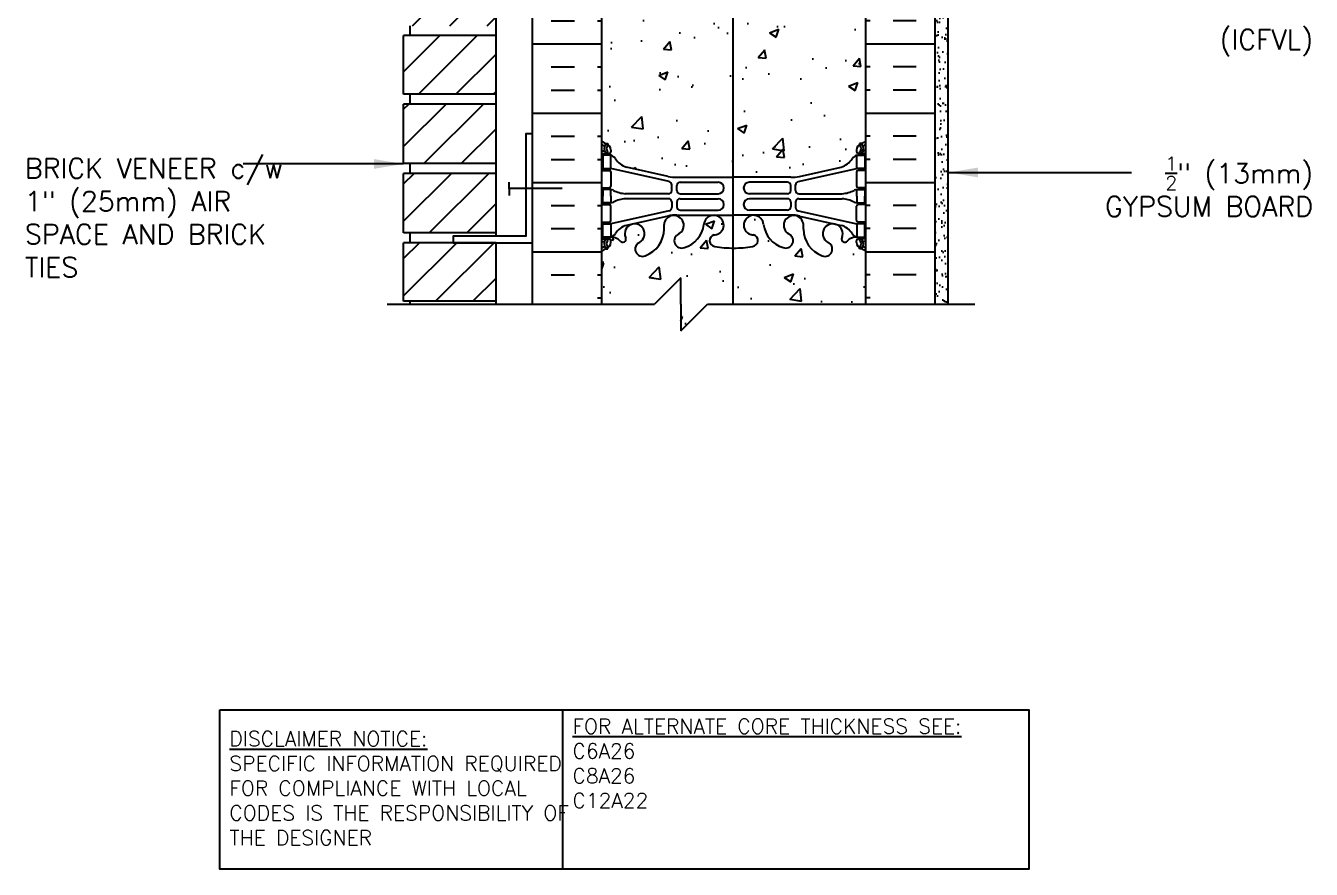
# Model space of a CAD drawing. Header units: inches. Extents: x 95.8 to 146.4, y -12 to 55.4.
# Drawn here: x 95.82 to 144.5, y -11.96 to 20 of the extents above; entities that cross this region are included whole.
import ezdxf

# ---------------------------------------------------------------- set-up
doc = ezdxf.new("R2010")
doc.units = ezdxf.units.IN
doc.header["$LTSCALE"] = 0.5
doc.header["$MEASUREMENT"] = 0
for name, color, linetype in [('HATCH', 12, 'Continuous'), ('line25', 2, 'Continuous'), ('LINE3', 3, 'Continuous'), ('LINE50', 5, 'Continuous'), ('LINE9', 9, 'Continuous'), ('TEXT', 4, 'Continuous'), ('Web_Edge', 9, 'Continuous')]:
    doc.layers.add(name, color=color, linetype=linetype)
doc.styles.add('DIM', font='romans.shx', dxfattribs={"width": 0.7})
doc.styles.add('ROMANS', font='romans.shx', dxfattribs={"height": 1.125})
doc.styles.get("Standard").update_dxf_attribs({"font": 'romans.shx', "height": 1.125})
doc.dimstyles.new('ext_12', dxfattribs={"dimscale": 12, "dimtxt": 0.09375, "dimasz": 0.09375, "dimexe": 0.09375, "dimexo": 0.0625, "dimgap": 0.0625, "dimtad": 1, "dimdec": 1, "dimzin": 3, "dimdsep": 46, "dimlunit": 4, "dimtxsty": 'DIM', "dimcen": 0.09, "dimdle": 0.09375, "dimclrt": 4, "dimadec": 0, "dimazin": 0, "dimtfac": 1, "dimtdec": 1, "dimtmove": 2, "dimatfit": 3, "dimfxl": 1, "dimfrac": 2, "dimtolj": 1, "dimtzin": 0, "dimarcsym": 0})

msp = doc.modelspace()

# ---------------------------------------------------------------- hatches: boundary and pattern name
at = {"layer": 'HATCH'}
h = msp.add_hatch(dxfattribs=at)
h.set_pattern_fill('AR-CONC', color=256, scale=0.5)
h.paths.add_polyline_path([(122.595, 54.442), (121.63, 54.442), (120.63, 53.442), (120.63, 55.442), (119.63, 54.442), (117.63, 54.442), (117.63, 51.635, 0.088416), (117.776, 51.537), (117.866, 51.537), (117.866, 51.496, -0.249069), (117.976, 51.288), (117.976, 51.221, -0.414214), (117.913, 51.158), (117.866, 51.158), (117.866, 51.088), (117.971, 51.088, -0.155529), (118.147, 50.954, 0.180914), (118.564, 50.643), (120.145, 50.29, 0.054974), (120.472, 50.254), (122.595, 50.254)])
h.paths.add_polyline_path([(123.897, 54.442), (122.595, 54.442), (122.595, 50.254), (122.63, 50.254), (123.897, 50.254)])
h.paths.add_polyline_path([(127.63, 54.442), (123.897, 54.442), (123.897, 50.254), (124.788, 50.254, 0.054974), (125.115, 50.29), (126.696, 50.643, 0.180914), (127.113, 50.954, -0.155529), (127.289, 51.088), (127.394, 51.088), (127.394, 51.158), (127.346, 51.158, -0.414214), (127.284, 51.221), (127.284, 51.288, -0.249069), (127.394, 51.496), (127.394, 51.537), (127.484, 51.537, 0.08841), (127.63, 51.635)])
h.paths.add_polyline_path([(125.27, 48.295), (125.271, 48.46, 0.371467), (124.935, 48.816, 0.024483), (124.788, 48.823), (122.63, 48.823), (121.874, 48.815, 0.392677), (121.5, 48.468, -0.30095), (120.764, 47.596, -1), (120.55, 48.107, 1.661382), (119.989, 48.46), (119.99, 48.295, -0.311223), (119.281, 47.279, -1), (119.067, 47.79, 2.155404), (118.528, 47.984), (118.54, 47.963, -0.834375), (118.329, 47.837, 0.23174), (117.971, 47.988), (117.866, 47.988), (117.866, 47.918), (117.913, 47.918, -0.414214), (117.976, 47.856), (117.976, 47.788, -0.249069), (117.866, 47.581), (117.866, 47.54), (117.776, 47.54, 0.088416), (117.63, 47.442), (117.63, 45.442), (117.63, 43.442, 0.088416), (117.776, 43.345), (117.866, 43.345), (117.866, 43.303, -0.249069), (117.976, 43.096), (117.976, 43.029, -0.414214), (117.913, 42.966), (117.866, 42.966), (117.866, 42.896), (117.971, 42.896, 0.231736), (118.329, 43.047, -0.8344), (118.54, 42.922), (118.528, 42.9, 2.155404), (119.067, 43.095, -1), (119.281, 43.606, -0.311223), (119.99, 42.59), (119.989, 42.425, 1.661382), (120.55, 42.778, -1), (120.764, 43.289, -0.30095), (121.5, 42.416, 1.661382), (122.061, 42.769, 0.055617), (121.882, 42.815, -0.843243), (121.916, 43.247, -0.047544), (122.63, 43.312, -0.047544), (123.344, 43.247, -0.843243), (123.378, 42.815, 0.055617), (123.199, 42.769, 1.661382), (123.76, 42.416, -0.30095), (124.496, 43.289, -1), (124.71, 42.778, 1.661382), (125.271, 42.425), (125.27, 42.59, -0.311223), (125.979, 43.606, -1), (126.193, 43.095, 2.155404), (126.732, 42.9), (126.72, 42.922, -0.834375), (126.931, 43.047, 0.23174), (127.289, 42.896), (127.394, 42.896), (127.394, 42.966), (127.346, 42.966, -0.414214), (127.284, 43.029), (127.284, 43.096, -0.249069), (127.394, 43.303), (127.394, 43.345), (127.484, 43.345, 0.08841), (127.63, 43.442), (127.63, 45.442), (127.63, 47.442, 0.08841), (127.484, 47.54), (127.394, 47.54), (127.394, 47.581, -0.249069), (127.284, 47.788), (127.284, 47.856, -0.414214), (127.346, 47.918), (127.394, 47.918), (127.394, 47.988), (127.289, 47.988, 0.231736), (126.931, 47.837, -0.8344), (126.72, 47.963), (126.732, 47.984, 2.155404), (126.193, 47.79, -1), (125.979, 47.279, -0.311223)])
h.paths.add_polyline_path([(123.573, 42.444, -1), (123.198, 42.444, -1)], flags=16)
h.paths.add_polyline_path([(122.595, 40.631), (120.472, 40.631, 0.054974), (120.145, 40.594), (118.564, 40.242, 0.17445), (118.157, 39.946, -0.168672), (117.971, 39.796), (117.866, 39.796), (117.866, 39.726), (117.913, 39.726, -0.414214), (117.976, 39.664), (117.976, 39.596, -0.249069), (117.866, 39.389), (117.866, 39.347), (117.776, 39.347, 0.088416), (117.63, 39.25), (117.63, 33.635, 0.088416), (117.776, 33.537), (117.866, 33.537), (117.866, 33.496, -0.249069), (117.976, 33.288), (117.976, 33.221, -0.414214), (117.913, 33.158), (117.866, 33.158), (117.866, 33.088), (117.971, 33.088, -0.168672), (118.157, 32.939, 0.17445), (118.564, 32.643), (120.145, 32.29, 0.054974), (120.472, 32.254), (122.595, 32.254)])
h.paths.add_polyline_path([(122.63, 40.631), (122.595, 40.631), (122.595, 32.254), (122.63, 32.254), (124.788, 32.254, 0.054974), (125.115, 32.29), (126.696, 32.643, 0.17445), (127.103, 32.939, -0.168672), (127.289, 33.088), (127.394, 33.088), (127.394, 33.158), (127.346, 33.158, -0.414214), (127.284, 33.221), (127.284, 33.288, -0.028911), (127.286, 33.317), (124.755, 33.317), (124.255, 33.817), (124.255, 34.942), (124.755, 35.442), (127.63, 35.442), (127.63, 39.25, 0.08841), (127.484, 39.347), (127.394, 39.347), (127.394, 39.389, -0.249069), (127.284, 39.596), (127.284, 39.664, -0.414214), (127.346, 39.726), (127.394, 39.726), (127.394, 39.796), (127.289, 39.796, -0.168672), (127.103, 39.946, 0.17445), (126.696, 40.242), (125.115, 40.594, 0.054974), (124.788, 40.631)])
h.paths.add_polyline_path([(122.595, 29.573, -0.045225), (121.916, 29.638, -0.843243), (121.882, 30.07, 0.055617), (122.061, 30.115, 1.604516), (121.502, 30.491, -0.307094), (120.764, 29.596, -1), (120.55, 30.107, 1.661382), (119.989, 30.46), (119.99, 30.314, -0.316114), (119.281, 29.279, -1), (119.067, 29.79, 2.155404), (118.528, 29.984), (118.54, 29.963, -0.834375), (118.329, 29.837, 0.23174), (117.971, 29.988), (117.866, 29.988), (117.866, 29.918), (117.913, 29.918, -0.414214), (117.976, 29.856), (117.976, 29.788, -0.249069), (117.866, 29.581), (117.866, 29.54), (117.776, 29.54, 0.088416), (117.63, 29.442), (117.63, 27.442), (117.63, 25.442, 0.088416), (117.776, 25.345), (117.866, 25.345), (117.866, 25.303, -0.249069), (117.976, 25.096), (117.976, 25.029, -0.414214), (117.913, 24.966), (117.866, 24.966), (117.866, 24.896), (117.971, 24.896, 0.231736), (118.329, 25.047, -0.8344), (118.54, 24.922), (118.528, 24.9, 2.155404), (119.067, 25.095, -1), (119.281, 25.606, -0.311223), (119.99, 24.59), (119.989, 24.425, 1.661382), (120.55, 24.778, -1), (120.764, 25.289, -0.307094), (121.502, 24.393, 1.604516), (122.061, 24.769, 0.055617), (121.882, 24.815, -0.843243), (121.916, 25.247, -0.045225), (122.595, 25.312)])
h.paths.add_polyline_path([(122.062, 24.444, -1), (121.687, 24.444, -1)], flags=16)
h.paths.add_polyline_path([(127.63, 27.442), (124.755, 27.442), (124.255, 27.942), (124.255, 29.067), (124.755, 29.567), (125.554, 29.567, -0.184932), (125.27, 30.295), (125.271, 30.46, 1.661382), (124.71, 30.107, -1), (124.496, 29.596, -0.307094), (123.757, 30.491, 1.604516), (123.199, 30.115, 0.055617), (123.378, 30.07, -0.843243), (123.344, 29.638, -0.047544), (122.63, 29.573, -0.002314), (122.595, 29.573), (122.595, 25.312, -0.002314), (122.63, 25.312, -0.047544), (123.344, 25.247, -0.843243), (123.378, 24.815, 0.055617), (123.199, 24.769, 1.604516), (123.757, 24.393, -0.307094), (124.496, 25.289, -1), (124.71, 24.778, 1.661382), (125.271, 24.425), (125.27, 24.57, -0.316114), (125.979, 25.606, -1), (126.193, 25.095, 2.155404), (126.732, 24.9), (126.72, 24.922, -0.834375), (126.931, 25.047, 0.23174), (127.289, 24.896), (127.394, 24.896), (127.394, 24.966), (127.346, 24.966, -0.414214), (127.284, 25.029), (127.284, 25.096, -0.249069), (127.394, 25.303), (127.394, 25.345), (127.484, 25.345, 0.08841), (127.63, 25.442)])
h.paths.add_polyline_path([(126.732, 29.984, 2.155404), (126.193, 29.79, -0.270238), (126.361, 29.567), (127.394, 29.567), (127.394, 29.581, -0.249069), (127.284, 29.788), (127.284, 29.856, -0.414214), (127.346, 29.918), (127.394, 29.918), (127.394, 29.988), (127.289, 29.988, 0.231736), (126.931, 29.837, -0.8344), (126.72, 29.963)], flags=17)
h.paths.add_polyline_path([(122.595, 22.631), (120.472, 22.631, 0.054974), (120.145, 22.594), (118.564, 22.242, 0.17445), (118.157, 21.946, -0.168672), (117.971, 21.796), (117.866, 21.796), (117.866, 21.726), (117.913, 21.726, -0.414214), (117.976, 21.664), (117.976, 21.596, -0.249069), (117.866, 21.389), (117.866, 21.347), (117.776, 21.347, 0.088416), (117.63, 21.25), (117.63, 15.635, 0.088416), (117.776, 15.537), (117.866, 15.537), (117.866, 15.496, -0.249069), (117.976, 15.288), (117.976, 15.221, -0.414214), (117.913, 15.158), (117.866, 15.158), (117.866, 15.088), (117.971, 15.088, -0.168672), (118.157, 14.939, 0.17445), (118.564, 14.643), (120.145, 14.29, 0.054974), (120.472, 14.254), (122.595, 14.254)])
h.paths.add_polyline_path([(127.63, 21.25, 0.08841), (127.484, 21.347), (127.394, 21.347), (127.394, 21.389, -0.249069), (127.284, 21.596), (127.284, 21.664, -0.414214), (127.346, 21.726), (127.394, 21.726), (127.394, 21.796), (127.289, 21.796, -0.168672), (127.103, 21.946, 0.17445), (126.696, 22.242), (125.115, 22.594, 0.054974), (124.788, 22.631), (122.63, 22.631), (122.595, 22.631), (122.595, 14.254), (122.63, 14.254), (124.788, 14.254, 0.054974), (125.115, 14.29), (126.696, 14.643, 0.17445), (127.103, 14.939, -0.168672), (127.289, 15.088), (127.394, 15.088), (127.394, 15.158), (127.346, 15.158, -0.414214), (127.284, 15.221), (127.284, 15.288, -0.249069), (127.394, 15.496), (127.394, 15.537), (127.484, 15.537, 0.08841), (127.63, 15.635)])
h.paths.add_polyline_path([(125.979, 11.279, -0.311223), (125.27, 12.295), (125.271, 12.46, 1.661382), (124.71, 12.107, -1), (124.496, 11.596, -0.307094), (123.757, 12.491, 1.604516), (123.199, 12.115, 0.055617), (123.378, 12.07, -0.843243), (123.344, 11.638, -0.047544), (122.63, 11.573, -0.002314), (122.595, 11.573), (122.595, 9.442), (127.63, 9.442), (127.63, 11.442, 0.08841), (127.484, 11.54), (127.394, 11.54), (127.394, 11.581, -0.249069), (127.284, 11.788), (127.284, 11.856, -0.414214), (127.346, 11.918), (127.394, 11.918), (127.394, 11.988), (127.289, 11.988, 0.231736), (126.931, 11.837, -0.8344), (126.72, 11.963), (126.732, 11.984, 2.155404), (126.193, 11.79, -1)])
h.paths.add_polyline_path([(122.595, 11.573, -0.045225), (121.916, 11.638, -0.843243), (121.882, 12.07, 0.055617), (122.061, 12.115, 1.604516), (121.502, 12.491, -0.307094), (120.764, 11.596, -1), (120.55, 12.107, 1.661382), (119.989, 12.46), (119.99, 12.314, -0.316114), (119.281, 11.279, -1), (119.067, 11.79, 2.155404), (118.528, 11.984), (118.54, 11.963, -0.834375), (118.329, 11.837, 0.23174), (117.971, 11.988), (117.866, 11.988), (117.866, 11.918), (117.913, 11.918, -0.414214), (117.976, 11.856), (117.976, 11.788, -0.249069), (117.866, 11.581), (117.866, 11.54), (117.776, 11.54, 0.088416), (117.63, 11.442), (117.63, 9.442), (119.63, 9.442), (120.63, 10.442), (120.63, 9.442), (120.63, 8.442), (121.63, 9.442), (122.595, 9.442)])
h = msp.add_hatch(dxfattribs=at)
h.set_pattern_fill('INSUL', color=256, scale=7, style=0)
h.set_pattern_definition([(7e-15, (-2808.5316, -387.5672), (0, 2.625), []), (7e-15, (-2808.5316, -386.6922), (0, 2.625), [0.875, -0.875]), (7e-15, (-2808.5316, -385.8172), (0, 2.625), [0.875, -0.875])])
h.paths.add_polyline_path([(115.005, 9.442), (115.442, 9.442), (115.442, 9.942), (116.942, 9.942), (116.942, 9.442), (117.63, 9.442), (117.63, 27.442), (116.942, 27.442), (116.942, 27.942), (115.442, 27.942), (115.442, 27.442), (115.005, 27.442)])
h = msp.add_hatch(dxfattribs=at)
h.set_pattern_fill('INSUL', color=256, scale=7, style=0)
h.set_pattern_definition([(180, (3053.7915, -387.5672), (0, 2.625), []), (180, (3053.7915, -386.6922), (0, 2.625), [0.875, -0.875]), (180, (3053.7915, -385.8172), (0, 2.625), [0.875, -0.875])])
h.paths.add_polyline_path([(130.255, 9.442), (129.817, 9.442), (129.817, 9.942), (128.317, 9.942), (128.317, 9.442), (127.63, 9.442), (127.63, 27.442), (128.317, 27.442), (128.317, 27.942), (129.817, 27.942), (129.817, 27.442), (130.255, 27.442)])
h = msp.add_hatch(dxfattribs=at)
h.set_pattern_fill('ANSI31', color=256, scale=8, style=0)
h.set_pattern_definition([(45, (68.954, 8.1881), (-0.707107, 0.707107), [])])
h.paths.add_polyline_path([(113.63, 25.247), (113.63, 27.467), (110.13, 27.467), (110.13, 25.247)])
h.paths.add_polyline_path([(113.63, 22.622), (113.63, 24.872), (110.13, 24.872), (110.13, 22.622)])
h.paths.add_polyline_path([(113.63, 19.997), (113.63, 22.247), (110.13, 22.247), (110.13, 19.997)])
h.paths.add_polyline_path([(113.63, 17.402), (113.63, 19.622), (110.13, 19.622), (110.13, 17.402)])
h.paths.add_polyline_path([(113.63, 14.777), (113.63, 17.027), (110.13, 17.027), (110.13, 14.777)])
h.paths.add_polyline_path([(110.13, 14.402), (110.13, 12.152), (113.63, 12.152), (113.63, 14.402)])
h.paths.add_polyline_path([(113.63, 9.557), (113.63, 11.777), (110.13, 11.777), (110.13, 9.557)])
h = msp.add_hatch(dxfattribs=at)
h.set_pattern_fill('AR-SAND', color=256, scale=0.25, style=0)
h.set_pattern_definition([(37.5, (72.95396, 8.18813), (-0.0157483, 0.481706), [0, -0.38, 0, -0.425, 0, -0.40625]), (7.5, (72.95396, 8.18813), (0.442444, 0.7055365), [0, -0.205, 0, -0.3425, 0, -0.13125]), (327.5, (72.64646, 8.18813), (0.7785355, 0.0014148), [0, -0.125, 0, -0.45, 0, -0.5875]), (317.5, (72.64646, 8.18813), (0.751532, 0.219419), [0, -0.0625, 0, -0.295, 0, -0.3375])])
h.paths.add_polyline_path([(130.755, 26.942), (130.255, 26.942), (130.255, 9.442), (130.755, 9.442)])

# ---------------------------------------------------------------- linework, layer by layer
at = {"layer": 'line25'}
for p, q in [((117.63, 9.442), (117.63, 27.442)), ((113.63, 12.027), (113.63, 24.872)), ((127.63, 9.442), (127.63, 21.817)), ((110.38, 19.622), (110.38, 19.997)), ((113.63, 19.622), (110.13, 19.622)), ((110.13, 17.402), (110.13, 19.622)), ((113.63, 17.402), (110.13, 17.402)), ((110.38, 17.027), (110.38, 17.402)), ((113.63, 17.027), (110.13, 17.027)), ((110.13, 14.777), (110.13, 17.027)), ((113.63, 14.777), (110.13, 14.777)), ((110.38, 14.402), (110.38, 14.777)), ((113.63, 14.402), (110.13, 14.402)), ((110.13, 12.152), (110.13, 14.402)), ((117.63, 9.63), (117.63, 12.692)), ((113.63, 12.152), (110.13, 12.152)), ((113.63, 11.777), (110.13, 11.777)), ((110.13, 9.557), (110.13, 11.777)), ((110.38, 11.777), (110.38, 12.152)), ((113.63, 9.442), (113.63, 11.777)), ((113.63, 9.557), (110.13, 9.557)), ((110.38, 9.442), (110.38, 9.557))]:
    msp.add_line(p, q, dxfattribs=at)
at = {"layer": 'LINE3', "color": 3}
msp.add_line((122.595, 43.949), (122.595, 9.447), dxfattribs=at)
at = {"layer": 'LINE50'}
for p, q in [((115.005, 9.442), (115.005, 27.442)), ((130.255, 9.442), (130.255, 27.442))]:
    msp.add_line(p, q, dxfattribs=at)
at = {"layer": 'LINE9'}
for p, q in [((130.755, 9.442), (130.755, 26.942)), ((114.13, 13.814), (114.13, 14.064)), ((114.13, 13.839), (116.13, 13.839)), ((114.13, 13.814), (114.13, 13.564)), ((120.63, 10.442), (119.63, 9.442)), ((120.63, 9.442), (120.63, 10.442)), ((109.505, 9.442), (119.63, 9.442)), ((120.63, 8.442), (121.63, 9.442)), ((120.63, 9.442), (120.63, 8.442)), ((121.63, 9.442), (131.755, 9.442))]:
    msp.add_line(p, q, dxfattribs=at)
msp.add_lwpolyline([(115.005, 15.902), (114.755, 15.902), (114.755, 12.027), (112.005, 12.027), (112.005, 11.777), (115.005, 11.777)], close=True, dxfattribs=at)
at = {"layer": 'TEXT'}
msp.add_lwpolyline([(103.164, -5.923), (116.148, -5.923), (116.148, -11.961), (103.164, -11.961)], close=True, dxfattribs=at)
msp.add_lwpolyline([(116.148, -5.923), (133.808, -5.923), (133.808, -11.961), (116.148, -11.961)], dxfattribs=at)
at = {"layer": 'Web_Edge'}
for p, q in [((117.63, 15.258), (117.708, 15.258)), ((117.63, 15.158), (117.913, 15.158)), ((117.776, 15.537), (117.866, 15.537)), ((117.776, 15.158), (117.776, 15.088)), ((117.866, 15.537), (117.866, 15.496)), ((117.866, 15.158), (117.866, 15.088)), ((117.976, 15.288), (117.976, 15.221)), ((127.284, 15.288), (127.284, 15.221)), ((127.63, 15.158), (127.346, 15.158)), ((127.484, 15.537), (127.394, 15.537)), ((127.394, 15.537), (127.394, 15.496)), ((127.394, 15.158), (127.394, 15.088)), ((127.484, 15.158), (127.484, 15.088)), ((127.63, 15.258), (127.552, 15.258)), ((120.145, 14.29), (118.564, 14.643)), ((125.115, 14.29), (126.696, 14.643)), ((117.63, 14.518), (117.913, 14.518)), ((117.776, 14.588), (117.776, 14.518)), ((117.866, 14.588), (117.866, 14.518)), ((120.189, 14.092), (117.971, 14.588)), ((117.976, 14.456), (117.976, 13.921)), ((120.472, 14.254), (122.63, 14.254)), ((124.788, 14.254), (122.63, 14.254)), ((125.071, 14.092), (127.289, 14.588)), ((127.284, 14.456), (127.284, 13.921)), ((127.63, 14.518), (127.346, 14.518)), ((127.394, 14.588), (127.394, 14.518)), ((127.484, 14.588), (127.484, 14.518)), ((117.63, 13.858), (117.913, 13.858)), ((117.776, 13.858), (117.776, 13.788)), ((117.866, 13.858), (117.866, 13.788)), ((120.161, 13.633), (118.524, 13.633)), ((120.286, 13.758), (120.286, 13.97)), ((120.474, 13.758), (120.474, 13.942)), ((120.599, 14.067), (122.038, 14.067)), ((120.599, 13.633), (122.038, 13.633)), ((124.661, 14.067), (123.222, 14.067)), ((124.661, 13.633), (123.222, 13.633)), ((124.786, 13.758), (124.786, 13.942)), ((124.974, 13.758), (124.974, 13.97)), ((125.099, 13.633), (126.736, 13.633)), ((127.63, 13.858), (127.346, 13.858)), ((127.394, 13.858), (127.394, 13.788)), ((127.484, 13.858), (127.484, 13.788)), ((117.63, 13.218), (117.913, 13.218)), ((117.776, 13.218), (117.776, 13.288)), ((117.866, 13.218), (117.866, 13.288)), ((117.976, 12.621), (117.976, 13.156)), ((120.161, 13.444), (118.524, 13.444)), ((120.286, 13.319), (120.286, 13.107)), ((120.474, 13.318), (120.474, 13.134)), ((120.599, 13.443), (122.038, 13.443)), ((124.661, 13.443), (123.222, 13.443)), ((124.786, 13.318), (124.786, 13.134)), ((124.974, 13.319), (124.974, 13.107)), ((125.099, 13.444), (126.736, 13.444)), ((127.284, 12.621), (127.284, 13.156)), ((127.63, 13.218), (127.346, 13.218)), ((127.394, 13.218), (127.394, 13.288)), ((127.484, 13.218), (127.484, 13.288)), ((120.189, 12.985), (117.971, 12.488)), ((120.145, 12.787), (118.564, 12.434)), ((120.472, 12.823), (122.63, 12.823)), ((120.599, 13.009), (122.038, 13.009)), ((124.788, 12.823), (122.63, 12.823)), ((124.661, 13.009), (123.222, 13.009)), ((125.071, 12.985), (127.289, 12.488)), ((125.115, 12.787), (126.696, 12.434)), ((117.63, 12.558), (117.913, 12.558)), ((117.776, 12.488), (117.776, 12.558)), ((117.866, 12.488), (117.866, 12.558)), ((119.99, 12.295), (119.989, 12.46)), ((125.27, 12.295), (125.271, 12.46)), ((127.63, 12.558), (127.346, 12.558)), ((127.394, 12.488), (127.394, 12.558)), ((127.484, 12.488), (127.484, 12.558)), ((117.63, 11.918), (117.913, 11.918)), ((117.63, 11.818), (117.708, 11.818)), ((117.776, 11.918), (117.776, 11.988)), ((117.866, 11.918), (117.866, 11.988)), ((117.976, 11.788), (117.976, 11.856)), ((118.528, 11.984), (118.54, 11.963)), ((126.732, 11.984), (126.72, 11.963)), ((127.284, 11.788), (127.284, 11.856)), ((127.63, 11.918), (127.346, 11.918)), ((127.394, 11.918), (127.394, 11.988)), ((127.484, 11.918), (127.484, 11.988)), ((127.63, 11.818), (127.552, 11.818)), ((117.776, 11.54), (117.866, 11.54)), ((117.866, 11.54), (117.866, 11.581)), ((127.394, 11.54), (127.394, 11.581)), ((127.484, 11.54), (127.394, 11.54))]:
    msp.add_line(p, q, dxfattribs=at)
for points in [[(117.671, 14.588), (117.971, 14.588), (117.971, 15.088), (117.671, 15.088)], [(127.589, 14.588), (127.289, 14.588), (127.289, 15.088), (127.589, 15.088)], [(117.671, 12.488), (117.971, 12.488), (117.971, 11.988), (117.671, 11.988)], [(127.589, 12.488), (127.289, 12.488), (127.289, 11.988), (127.589, 11.988)]]:
    msp.add_lwpolyline(points, close=True, dxfattribs=at)
for points in [[(117.971, 13.538), (117.971, 13.788), (117.671, 13.788), (117.671, 13.538)], [(127.289, 13.538), (127.289, 13.788), (127.589, 13.788), (127.589, 13.538)], [(117.971, 13.538), (117.971, 13.288), (117.671, 13.288), (117.671, 13.538)], [(127.289, 13.538), (127.289, 13.288), (127.589, 13.288), (127.589, 13.538)]]:
    msp.add_lwpolyline(points, dxfattribs=at)
for centre, radius, start, end in [((117.976, 15.996), 0.5, 226.2109, 250.5288), ((127.284, 15.996), 0.5, 289.4712, 313.7878), ((117.976, 15.996), 0.6, 234.7832, 245.0748), ((117.708, 15.278), 0.0196, 269.4032, 15.4901), ((117.97, 15.343), 0.25, 140.1145, 222.4609), ((117.714, 15.433), 0.021, 343.464, 63.9957), ((117.812, 15.474), 0.045, 321.448, 139.1879), ((117.818, 15.205), 0.045, 222.4609, 42.4609), ((117.726, 15.288), 0.25, 0, 70.5288), ((117.97, 15.343), 0.16, 140.0001, 222.4609), ((117.913, 15.221), 0.0625, 270, 0), ((127.534, 15.288), 0.25, 109.4712, 180), ((127.346, 15.221), 0.0625, 180, 270), ((127.441, 15.205), 0.045, 137.5391, 317.5391), ((127.448, 15.474), 0.045, 40.8121, 218.552), ((127.29, 15.343), 0.16, 317.5391, 39.9999), ((127.29, 15.343), 0.25, 317.5391, 39.8855), ((127.546, 15.433), 0.021, 116.0043, 196.536), ((127.552, 15.278), 0.0196, 164.5099, 270.5968), ((127.284, 15.996), 0.6, 294.9252, 305.2158), ((117.849, 14.746), 0.364, 34.9775, 70.3387), ((118.772, 15.357), 0.743, 212.7919, 253.8107), ((126.488, 15.357), 0.743, 286.1893, 327.2081), ((127.411, 14.746), 0.364, 109.6613, 145.0225), ((117.913, 14.456), 0.0625, 0, 90), ((120.472, 15.754), 1.5, 257.4135, 270), ((124.788, 15.754), 1.5, 270, 282.5865), ((127.346, 14.456), 0.0625, 90, 180), ((117.913, 13.921), 0.0625, 270, 0), ((117.967, 13.57), 0.219, 60.4937, 88.92), ((118.612, 14.799), 1.17, 242.6365, 265.6505), ((120.161, 13.758), 0.125, 270, 0), ((120.161, 13.97), 0.125, 0, 77.3767), ((120.599, 13.942), 0.125, 90, 180), ((120.599, 13.758), 0.125, 180, 270), ((122.038, 13.85), 0.217, 270, 90), ((123.222, 13.85), 0.217, 90, 270), ((124.661, 13.942), 0.125, 0, 90), ((124.661, 13.758), 0.125, 270, 360), ((125.099, 13.97), 0.125, 102.6233, 180), ((125.099, 13.758), 0.125, 180, 270), ((126.647, 14.799), 1.17, 274.3495, 297.3635), ((127.293, 13.57), 0.219, 91.08, 119.5063), ((127.346, 13.921), 0.0625, 180, 270), ((117.913, 13.156), 0.0625, 0, 90), ((117.967, 13.507), 0.219, 271.08, 299.5063), ((118.612, 12.278), 1.17, 94.3495, 117.3635), ((120.161, 13.319), 0.125, 0, 90), ((120.599, 13.318), 0.125, 90, 180), ((122.038, 13.226), 0.217, 270, 90), ((123.222, 13.226), 0.217, 90, 270), ((124.661, 13.318), 0.125, 0, 90), ((125.099, 13.319), 0.125, 90, 180), ((126.647, 12.278), 1.17, 62.6365, 85.6505), ((127.293, 13.507), 0.219, 240.4937, 268.92), ((127.346, 13.156), 0.0625, 90, 180), ((120.363, 12.432), 0.375, 299.9315, 175.7552), ((120.472, 11.323), 1.5, 90, 102.5865), ((120.161, 13.107), 0.125, 282.6233, 0), ((120.599, 13.134), 0.125, 180, 270), ((121.874, 12.44), 0.375, 299.9315, 175.7552), ((123.386, 12.44), 0.375, 4.2448, 240.0685), ((124.897, 12.432), 0.375, 4.2448, 240.0685), ((124.661, 13.134), 0.125, 270, 0), ((124.788, 11.323), 1.5, 77.4135, 90), ((125.099, 13.107), 0.125, 180, 257.3767), ((117.913, 12.621), 0.0625, 270, 0), ((118.772, 11.72), 0.743, 106.1893, 147.2081), ((118.88, 12.115), 0.375, 299.9315, 200.3757), ((118.898, 12.301), 1.092, 290.5175, 359.6668), ((120.473, 12.588), 1.034, 286.3365, 353.3331), ((124.787, 12.588), 1.034, 186.6669, 253.6635), ((126.362, 12.301), 1.092, 180.3332, 249.4825), ((126.38, 12.115), 0.375, 339.6243, 240.0685), ((126.488, 11.72), 0.743, 32.7919, 73.8107), ((127.346, 12.621), 0.0625, 180, 270), ((117.708, 11.799), 0.0196, 344.5099, 90.5968), ((117.97, 11.734), 0.25, 137.5391, 219.8855), ((117.818, 11.872), 0.045, 317.5391, 137.5391), ((117.726, 11.788), 0.25, 289.4712, 360), ((117.97, 11.734), 0.16, 137.5391, 219.9999), ((117.913, 11.856), 0.0625, 360, 90), ((117.849, 12.331), 0.364, 289.6613, 325.0225), ((117.996, 11.548), 0.441, 41.0127, 93.2024), ((118.423, 11.919), 0.125, 221.0127, 20.3757), ((119.174, 11.534), 0.277, 112.68, 292.68), ((120.657, 11.851), 0.277, 112.68, 292.68), ((121.936, 11.857), 0.22, 104.2604, 264.8165), ((121.767, 12.896), 0.834, 277.8937, 290.6271), ((123.493, 12.896), 0.834, 249.3729, 262.1063), ((123.324, 11.857), 0.22, 275.1835, 75.7396), ((124.603, 11.851), 0.277, 247.32, 67.32), ((126.086, 11.534), 0.277, 247.32, 67.32), ((126.837, 11.919), 0.125, 159.6243, 318.9873), ((127.264, 11.548), 0.441, 86.7976, 138.9873), ((127.411, 12.331), 0.364, 214.9775, 250.3387), ((127.346, 11.856), 0.0625, 90, 180), ((127.534, 11.788), 0.25, 180, 250.5288), ((127.441, 11.872), 0.045, 42.4609, 222.4609), ((127.29, 11.734), 0.16, 320.0001, 42.4609), ((127.29, 11.734), 0.25, 320.1145, 42.4609), ((127.552, 11.799), 0.0196, 89.4032, 195.4901), ((117.976, 11.081), 0.6, 114.9252, 125.2168), ((117.976, 11.081), 0.5, 109.4712, 133.7891), ((117.714, 11.644), 0.021, 296.0043, 16.536), ((117.812, 11.603), 0.045, 220.8121, 38.552), ((122.613, 15.35), 3.777, 259.3725, 270.2606), ((122.647, 15.35), 3.777, 269.7394, 280.6275), ((127.448, 11.603), 0.045, 141.448, 319.1879), ((127.284, 11.081), 0.5, 46.2122, 70.5288), ((127.546, 11.644), 0.021, 163.464, 243.9957), ((127.284, 11.081), 0.6, 54.7832, 65.0748)]:
    msp.add_arc(centre, radius, start, end, dxfattribs=at)
for points in [[(120.474, 13.763), (120.474, 13.937)], [(124.786, 13.763), (124.786, 13.937)], [(120.474, 13.313), (120.474, 13.139)], [(124.786, 13.313), (124.786, 13.139)]]:
    msp.add_open_spline(points, degree=1, dxfattribs=at)

# ---------------------------------------------------------------- texts
at = {"layer": 'TEXT', "char_height": 0.75, "style": 'ROMANS'}
for s, insert, width, attachment_point in [('SIMSPON \\PSTRONG TIE\\P(ICFVL)', (144.565, 20.599), 15.79937, 6), ('BRICK VENEER c/w 1" (25mm) AIR SPACE AND BRICK TIES', (95.785, 12.722), 10.8749, 4), ('\\A1;{\\H0.7x;\\S1/2;\\H1.4286x;"} (13mm) GYPSUM BOARD', (144.565, 12.775), 10.57544, 9)]:
    msp.add_mtext(s, dxfattribs=dict(at, insert=insert, width=width, attachment_point=attachment_point))
at = {"layer": 'TEXT', "char_height": 0.5625, "attachment_point": 4}
for s, insert, width in [('{\\LFOR ALTERNATE CORE THICKNESS SEE:\\P}C6A26\\PC8A26\\PC12A22', (116.523, -7.949), 23.33295), ('{\\LDISCLAIMER NOTICE:}\\PSPECIFIC INFORMATION REQUIRED FOR COMPLIANCE WITH LOCAL CODES IS THE RESPONSIBILITY OF THE DESIGNER', (103.531, -8.889), 14.00235)]:
    msp.add_mtext(s, dxfattribs=dict(at, insert=insert, width=width))

# ---------------------------------------------------------------- leaders
at = {"layer": 'TEXT'}
for points in [[(110.13, 14.76), (104.054, 14.76)], [(130.755, 14.437), (137.69, 14.437)]]:
    msp.add_leader(points, dimstyle='ext_12', override={"dimgap": 0.0625, "dimtad": 0}, dxfattribs=at)

doc.saveas('drawing.dxf')
